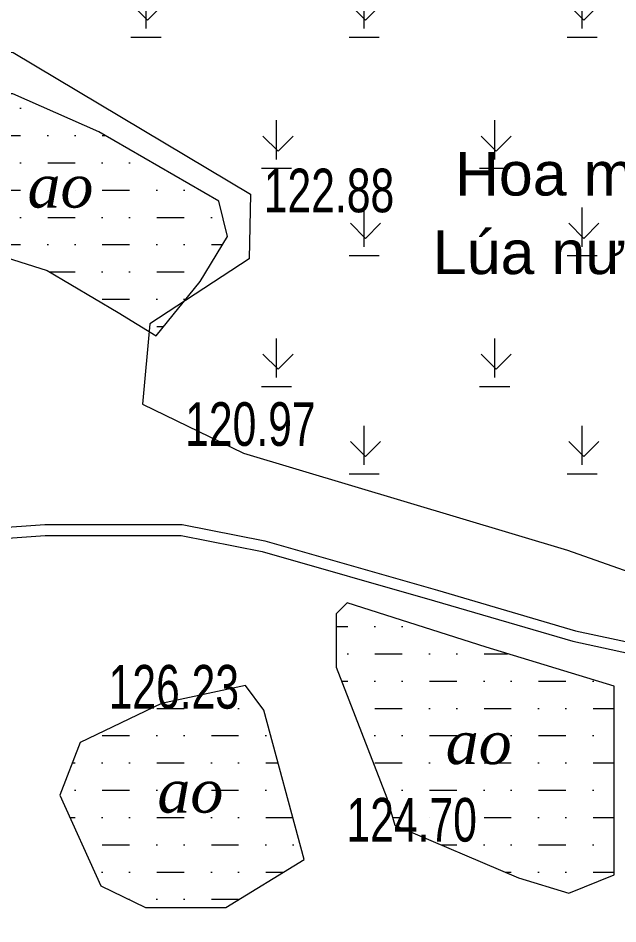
# Model space of a CAD drawing. Header units: metres. Extents: x 431006 to 434411, y 2469261 to 2473208.
# Drawn here: x 432222.3 to 432277.3, y 2471122.7 to 2471205.8 of the extents above; entities that cross this region are included whole.
import ezdxf
from ezdxf.enums import TextEntityAlignment as Align

# ---------------------------------------------------------------- set-up
doc = ezdxf.new("R2010")
doc.units = ezdxf.units.M
doc.header["$MEASUREMENT"] = 0
doc.linetypes.add('ACAD_ISO02W100', pattern=[15, 12, -3])
for name, color, linetype, lineweight in [('1', 8, 'Continuous', 18), ('CAO DO', 8, 'Continuous', 18), ('duong be tong-ks', 8, 'Continuous', 18), ('ghi chu-ks', 8, 'Continuous', 18), ('mat nuoc-ks', 8, 'DUONG_MEP_NUOC', 18), ('ranh gioi thuc vat-ks', 8, 'RAO_T_VAT', 18), ('thuc vat-ks', 8, 'Continuous', 18)]:
    doc.layers.add(name, color=color, linetype=linetype, lineweight=lineweight)
doc.styles.add('AO', font='')
doc.styles.add('ks_ten cong trinh', font='')
doc.styles.get("Standard").update_dxf_attribs({"font": 'arial.ttf'})
doc.styles.get('AO').set_extended_font_data('.VnTime', italic=True)
doc.styles.get('ks_ten cong trinh').set_extended_font_data('.VnArial')
doc.linetypes.add('DUONG_MEP_NUOC', pattern='A,0.2,[130,ltypeshp.shx,S=0.15,R=0,X=0,Y=0.15],0.05,[130,ltypeshp.shx,S=0.15,R=0,X=0,Y=0.15],1', length=1.25)
doc.linetypes.add('RAO_T_VAT', pattern='A,0,[133,ltypeshp.shx,S=0.34,R=0,X=-0.17,Y=0],-2,[133,ltypeshp.shx,S=0.08,R=0,X=0,Y=0],-1.5,[133,ltypeshp.shx,S=0.08,R=0,X=0,Y=0],-1.5,[133,ltypeshp.shx,S=0.08,R=0,X=0,Y=0],-2', length=7)

msp = doc.modelspace()

# ---------------------------------------------------------------- hatches: boundary and pattern name
at = {"layer": 'mat nuoc-ks', "linetype": 'ACAD_ISO02W100'}
h = msp.add_hatch(dxfattribs=at)
h.set_pattern_fill('MUDST', color=9, scale=10, style=0)
h.paths.add_polyline_path([(432210.267, 2471195.259), (432208.662, 2471186.765), (432215.462, 2471185.632), (432224.953, 2471182.632), (432231.45, 2471178.783), (432234.93, 2471176.65), (432238.967, 2471181.612), (432241.473, 2471185.739), (432240.684, 2471188.985), (432229.686, 2471195.339), (432221.798, 2471198.817), (432214.558, 2471198.817)])
h.paths.add_polyline_path([(432248.506, 2471128.66), (432244.817, 2471142.334), (432243.14, 2471144.613), (432235.427, 2471142.937), (432227.982, 2471139.385), (432226.104, 2471134.559), (432229.86, 2471126.247), (432233.951, 2471124.237), (432241.329, 2471124.237)])
h.paths.add_polyline_path([(432256.822, 2471131.811), (432268.157, 2471126.985), (432272.785, 2471125.577), (432276.944, 2471127.253), (432276.944, 2471144.546), (432265.206, 2471148.098), (432252.463, 2471152.187), (432251.457, 2471151.181), (432251.457, 2471146.288), (432256.085, 2471134.291)])
h.paths.add_polyline_path([(432332.179, 2471250.468), (432324.432, 2471266.562), (432318.077, 2471277.349), (432314.421, 2471278.654), (432297.534, 2471277.088), (432287.001, 2471273.956), (432281.255, 2471268.911), (432278.731, 2471262.734), (432279.95, 2471255.775), (432284.389, 2471251.686), (432308.85, 2471250.207), (432325.912, 2471250.207)])
h.paths.add_polyline_path([(432412.039, 2471131.036), (432413.85, 2471132.424), (432416.053, 2471138.715), (432410.86, 2471154.834), (432401.564, 2471179.719), (432387.095, 2471175.067), (432375.646, 2471165.134), (432373.13, 2471161.236), (432370.488, 2471154.069), (432359.416, 2471142.879), (432371.494, 2471128.043), (432389.234, 2471126.408), (432409.868, 2471130.18)])
h.paths.add_polyline_path([(432233.968, 2471130.445), (432241.921, 2471130.445), (432241.921, 2471139.279), (432233.968, 2471139.279)], flags=24)
h.paths.add_polyline_path([(432260.405, 2471134.892), (432268.358, 2471134.892), (432268.358, 2471143.726), (432260.405, 2471143.726)], flags=24)
h.paths.add_polyline_path([(432222.058, 2471185.899), (432230.012, 2471185.899), (432230.012, 2471194.734), (432222.058, 2471194.734)], flags=24)
h.paths.add_polyline_path([(432384.5, 2471143.112), (432392.454, 2471143.112), (432392.454, 2471151.947), (432384.5, 2471151.947)], flags=24)
h.paths.add_polyline_path([(432297.88, 2471257.499), (432305.834, 2471257.499), (432305.834, 2471266.333), (432297.88, 2471266.333)], flags=24)
at = {"layer": 'thuc vat-ks'}
h = msp.add_hatch(dxfattribs=at)
h.set_pattern_fill('222B', color=9, scale=20, style=0, pattern_type=2)
h.set_pattern_definition([(0, (12.62, 4), (0, 20), [2.76, -17.24]), (0, (4.59, 12), (0, 20), [2.76, -17.24]), (90, (14, 4.8), (-20, 1e-15), [3.6, -16.4]), (90, (5.97, 12.8), (-20, 1e-15), [3.6, -16.4]), (45, (14, 4.8), (0, 20.00000619), [1.952, -26.33228]), (45, (5.97, 12.8), (0, 20.00000619), [1.952, -26.33228]), (315, (12.62, 6.18), (20.00000619, 0), [1.952, -26.33228]), (315, (4.59, 14.18), (20.00000619, 0), [1.952, -26.33228])])
h.paths.add_polyline_path([(432341.436, 2471187.462), (432337.01, 2471211.997), (432327.051, 2471241.616), (432318.641, 2471240.29), (432313.772, 2471236.975), (432314.436, 2471228.796), (432316.892, 2471214.376), (432314.823, 2471212.921), (432291.134, 2471210.44), (432269.367, 2471215.532), (432244.63, 2471229.666), (432240.708, 2471234.171), (432209.269, 2471235.086), (432194.673, 2471238.383), (432176.081, 2471249.143), (432160.789, 2471248.796), (432152.796, 2471245.846), (432155.924, 2471230.4), (432153.317, 2471218.599), (432146.193, 2471205.062), (432148.626, 2471202.111), (432157.14, 2471199.508), (432174.132, 2471198.551), (432185.314, 2471189.134), (432197.593, 2471185.411), (432214.924, 2471203.472), (432221.847, 2471202.623), (432243.587, 2471189.643), (432243.466, 2471183.699), (432234.367, 2471177.742), (432233.685, 2471170.384), (432242.962, 2471165.887), (432272.646, 2471156.995), (432284.431, 2471152.854), (432281.812, 2471132.582), (432277.736, 2471123.589), (432278.92, 2471119.612), (432313.573, 2471096.972), (432329.734, 2471087.805), (432336.504, 2471087.08), (432339.042, 2471089.495), (432339.526, 2471094.084), (432338.196, 2471104.588), (432337.834, 2471110.867), (432330.401, 2471119.6), (432323.825, 2471132.541), (432321.698, 2471144.709), (432325.529, 2471157.44), (432334.218, 2471169.373), (432339.649, 2471179.571)])

# ---------------------------------------------------------------- linework, layer by layer
at = {"layer": 'duong be tong-ks', "color": 9, "linetype": 'Continuous', "lineweight": 0}
for points in [[(432214.788, 2471158.642), (432224.736, 2471159.36), (432237.326, 2471159.36), (432244.897, 2471157.857), (432260.751, 2471153.331), (432273.4, 2471149.623), (432281.274, 2471147.929), (432287.014, 2471147.929), (432297.274, 2471147.929), (432305.178, 2471147.929), (432314.143, 2471145.369), (432323.954, 2471141.856)], [(432214.86, 2471157.644), (432224.772, 2471158.36), (432237.228, 2471158.36), (432244.662, 2471156.885), (432260.473, 2471152.37), (432273.154, 2471148.653), (432281.168, 2471146.929), (432287.014, 2471146.929), (432297.274, 2471146.929), (432305.038, 2471146.929), (432313.837, 2471144.417), (432323.954, 2471140.793)]]:
    msp.add_lwpolyline(points, dxfattribs=at)
at = {"layer": 'mat nuoc-ks', "color": 9, "linetype": 'Continuous', "lineweight": 0}
for points in [[(432210.267, 2471195.259), (432208.662, 2471186.765), (432215.462, 2471185.632), (432224.953, 2471182.632), (432231.45, 2471178.783), (432234.93, 2471176.65), (432238.967, 2471181.612), (432241.473, 2471185.739), (432240.684, 2471188.985), (432229.686, 2471195.339), (432221.798, 2471198.817), (432214.558, 2471198.817)], [(432256.822, 2471131.811), (432268.157, 2471126.985), (432272.785, 2471125.577), (432276.944, 2471127.253), (432276.944, 2471144.546), (432265.206, 2471148.098), (432252.463, 2471152.187), (432251.457, 2471151.181), (432251.457, 2471146.288), (432256.085, 2471134.291)], [(432248.506, 2471128.66), (432244.817, 2471142.334), (432243.14, 2471144.613), (432235.427, 2471142.937), (432227.982, 2471139.385), (432226.104, 2471134.559), (432229.86, 2471126.247), (432233.951, 2471124.237), (432241.329, 2471124.237)]]:
    msp.add_lwpolyline(points, close=True, dxfattribs=at)
at = {"layer": 'ranh gioi thuc vat-ks', "color": 9, "lineweight": 0, "ltscale": 3}
msp.add_lwpolyline([(432157.14, 2471199.508), (432174.132, 2471198.551), (432185.314, 2471189.134), (432197.593, 2471185.411), (432214.924, 2471203.472), (432221.847, 2471202.623), (432243.587, 2471189.643), (432243.466, 2471183.699), (432234.367, 2471177.742), (432233.685, 2471170.384), (432242.962, 2471165.887), (432272.646, 2471156.995), (432284.431, 2471152.854)], dxfattribs=at)

# ---------------------------------------------------------------- texts
at = {"layer": '1', "color": 9, "linetype": 'Continuous', "style": 'ks_ten cong trinh'}
for s, p in [('Hoa mµu ', (432274.442, 2471189.505)), ('Lóa n\xadíc', (432272.397, 2471182.306))]:
    msp.add_text(s, height=4, dxfattribs=at).set_placement(p, align=Align.CENTER)
at = {"layer": 'CAO DO', "color": 9, "lineweight": 0, "width": 0.7}
for s, p in [('122.88', (432244.808, 2471187.97, 122.878)), ('120.97', (432237.602, 2471166.562, 120.969)), ('126.23', (432230.581, 2471142.479, 126.233)), ('124.70', (432252.389, 2471130.292, 124.703))]:
    msp.add_text(s, height=4, dxfattribs=at).set_placement(p)
at = {"layer": 'ghi chu-ks', "color": 9, "char_height": 4, "width": 24.38409, "attachment_point": 1, "style": 'AO'}
for insert in [(432223.148, 2471192.399), (432261.495, 2471141.392), (432235.058, 2471136.945)]:
    msp.add_mtext('ao', dxfattribs=dict(at, insert=insert))

doc.saveas('drawing.dxf')
